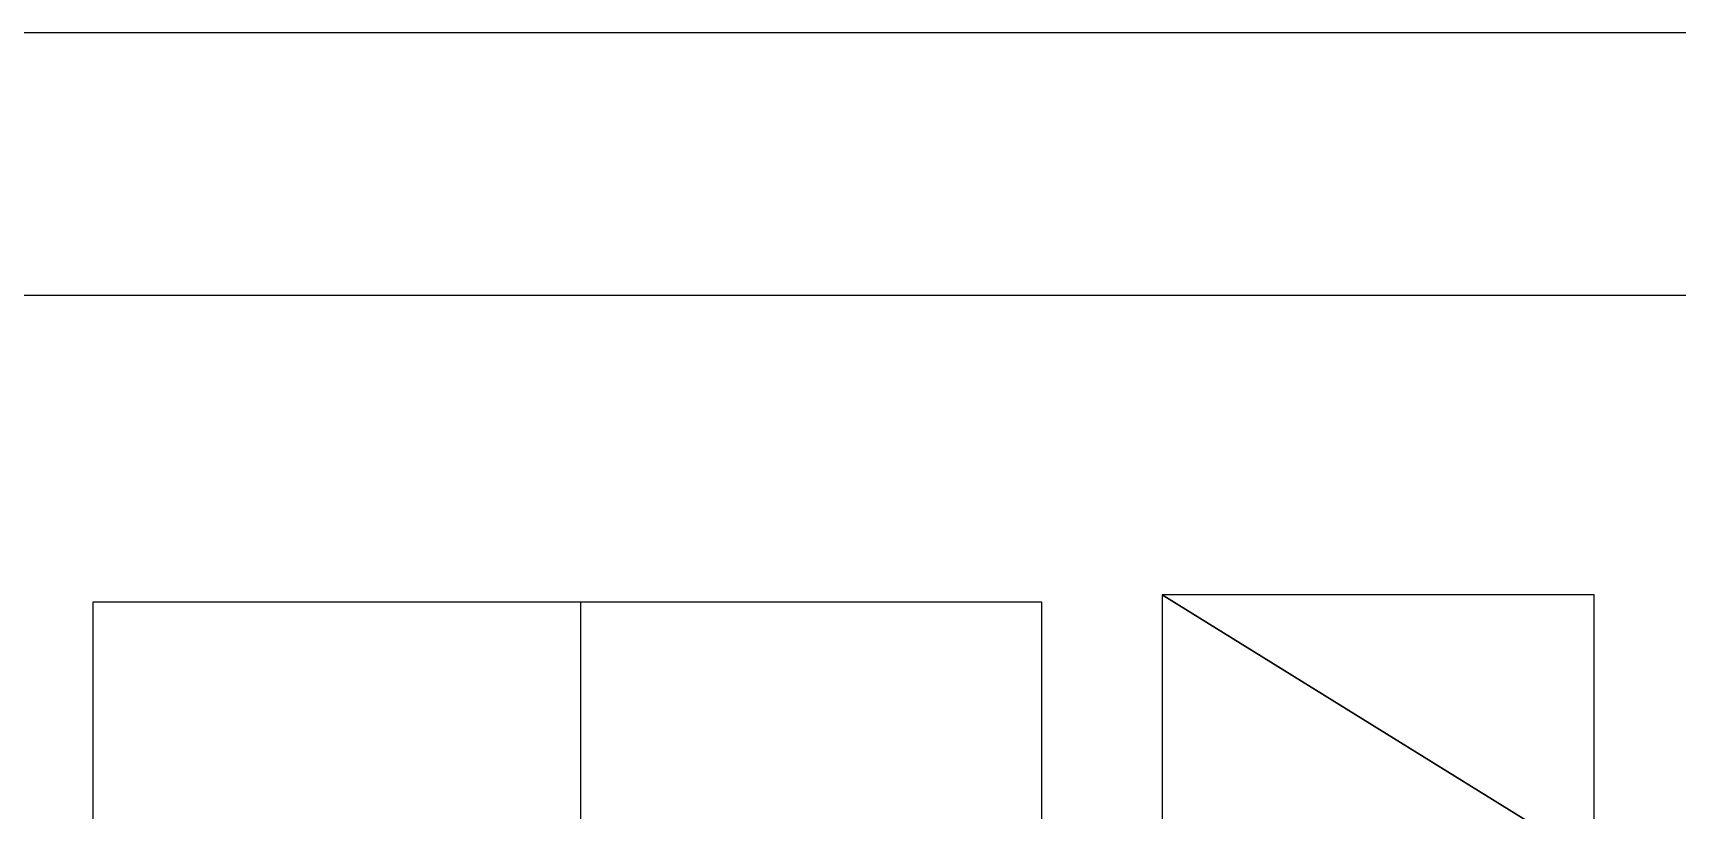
# Model space of a CAD drawing. Extents: x 748454 to 749044, y 4315881 to 4316908.
# Drawn here: x 748662.42 to 748699.99, y 4316889.74 to 4316907.5 of the extents above; entities that cross this region are included whole.
import ezdxf

# ---------------------------------------------------------------- set-up
doc = ezdxf.new("R2010")
doc.units = 0
doc.layers.get('0').update_dxf_attribs({"linetype": 'CONTINUOUS'})

msp = doc.modelspace()

# ---------------------------------------------------------------- linework, layer by layer
at = {"color": 0, "linetype": 'CONTINUOUS'}
msp.add_line((748674.94, 4316775.2), (748674.94, 4316894.48), dxfattribs=at)
msp.add_lwpolyline([(748663.8, 4316728.19), (748663.8, 4316894.5), (748685.47, 4316894.5), (748685.47, 4316728.19)], close=True, dxfattribs=at)

# ---------------------------------------------------------------- meshes
mesh = msp.add_polyface(dxfattribs=at)
corners = [(748454.5, 4315881), (748454.5, 4315881), (748454.5, 4316071.962), (748762.5, 4315881), (748454.5, 4316246.493), (749044, 4315881), (748454.5, 4316907.5), (749044, 4316542.007), (749044, 4316907.5)]
mesh.append_faces([[corners[k] for k in face] for face in [(0, 1, 3, 2), (2, 3, 5, 4), (4, 5, 7, 6), (6, 7, 8, 8)]], dxfattribs={"vtx0": -1, "vtx2": -1, "color": 0})
mesh = msp.add_polyface(dxfattribs=at)
corners = [(748464.5, 4316721), (748464.5, 4316721), (748464.5, 4316895.271), (748745.58, 4316721), (748464.5, 4316901.5), (748745.58, 4316727.229), (748745.58, 4316901.5)]
mesh.append_faces([[corners[k] for k in face] for face in [(0, 1, 3, 2), (2, 3, 5, 4), (4, 5, 6, 6)]], dxfattribs={"vtx0": -1, "vtx2": -1, "color": 0})
mesh = msp.add_polyface(dxfattribs=at)
corners = [(748688.23, 4316728.19), (748688.23, 4316728.19), (748688.23, 4316734.309), (748698.1, 4316728.19), (748688.23, 4316894.66), (748698.1, 4316888.541), (748698.1, 4316894.66)]
mesh.append_faces([[corners[k] for k in face] for face in [(0, 1, 3, 2), (2, 3, 5, 4), (4, 5, 6, 6)]], dxfattribs={"vtx0": -1, "vtx2": -1, "color": 0})

doc.saveas('drawing.dxf')
